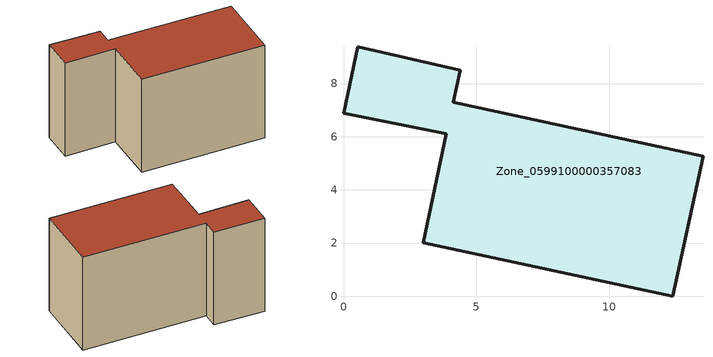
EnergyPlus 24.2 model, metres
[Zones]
Zone_0599100000357083
 floor ground (C_G): 3.87,6.11 0,6.89 0.54,9.39 4.4,8.5 4.13,7.3 13.52,5.26 12.39,0 2.99,2.02 z0
 wall outside (C_F): 4.4,8.5 0.54,9.39 0,6.89 3.87,6.11 2.99,2.02 12.39,0 13.52,5.26 4.13,7.3 4.4,8.5 z0:7.88
 roof outside (C_R): 13.52,5.26 4.13,7.3 4.4,8.5 0.54,9.39 0,6.89 3.87,6.11 2.99,2.02 12.39,0 z7.88
[BUILDING]
Pand.0599100000357083: North Axis=0; Terrain=City; Loads Convergence Tolerance Value=0.04; Temperature Convergence Tolerance Value=0.4; Solar Distribution=FullExterior; Maximum Number of Warmup Days=25; Minimum Number of Warmup Days=1
[Site:Location]
Rotterdam.The.Hague.AP_ZH_NLD Design_Conditions: Latitude=51.96; Longitude=4.45; Time Zone=1; Elevation=-4.5
[SITE:GROUNDTEMPERATURE:BUILDINGSURFACE]
18, 18, 18, 18, 18, 18, 18, 18, 18, 18, 18, 18
[MATERIAL] Thermal Absorptance=0.9; Solar Absorptance=0.7; Visible Absorptance=0.7
Name | Roughness | Thickness | Conductivity | Density | Specific Heat
G.TI.1992-2005 | MediumSmooth | 0.15 | 0.06 | 540 | 1210
F.TI.1992-2005 | Rough | 0.3 | 0.12 | 1920 | 840
R.TI.1992-2005 | MediumRough | 0.2 | 0.08 | 1500 | 1000
[CONSTRUCTION]
C_G: G.TI.1992-2005
C_F: F.TI.1992-2005
C_R: R.TI.1992-2005
[ZONE]
Zone_0599100000357083: Type=1; Multiplier=1; Ceiling Height=Autocalculate; Volume=Autocalculate; Floor Area=autocalculate; Part of Total Floor Area=Yes
[ZONEINFILTRATION:DESIGNFLOWRATE]
Infil_Zone_0599100000357083: Zone or ZoneList or Space or SpaceList=Zone_0599100000357083; Schedule=AlwaysOn; Design Flow Rate Calculation Method=Flow/Area; Flow Rate per Floor Area=0.0015; Constant Term Coefficient=1; Temperature Term Coefficient=0; Velocity Term Coefficient=0; Velocity Squared Term Coefficient=0
[HVACTEMPLATE:ZONE:IDEALLOADSAIRSYSTEM]
Zone_0599100000357083: Maximum Heating Supply Air Temperature=50; Minimum Cooling Supply Air Temperature=13; Maximum Heating Supply Air Humidity Ratio=0.0156; Minimum Cooling Supply Air Humidity Ratio=0.0077; Heating Limit=NoLimit; Cooling Limit=NoLimit; Dehumidification Control Type=ConstantSensibleHeatRatio; Cooling Sensible Heat Ratio=0.7; Dehumidification Setpoint=60; Humidification Control Type=None; Humidification Setpoint=30; Outdoor Air Method=None; Outdoor Air Flow Rate per Person=0.00944; Outdoor Air Flow Rate per Zone Floor Area=0; Outdoor Air Flow Rate per Zone=0; Demand Controlled Ventilation Type=None; Outdoor Air Economizer Type=NoEconomizer; Heat Recovery Type=None; Sensible Heat Recovery Effectiveness=0.7; Latent Heat Recovery Effectiveness=0.65
[ZONECONTROL:THERMOSTAT]
ThermostatControl_Zone_0599100000357083: Zone or ZoneList=Zone_0599100000357083; Control Type Schedule=DualSetpointControlType; Control 1=Thermostat_Zone_0599100000357083; Temperature Difference Between Cutout And Setpoint=0
[THERMOSTATSETPOINT:DUALSETPOINT]
Thermostat_Zone_0599100000357083: Heating Setpoint Temperature Schedule=HeatingSetpoint_Zone_0599100000357083; Cooling Setpoint Temperature Schedule=CoolingSetpoint_Zone_0599100000357083
[SCHEDULE:COMPACT]
HeatingSetpoint_Zone_0599100000357083: Through: 12/31, For: AllDays, Until: 24:00, 21
CoolingSetpoint_Zone_0599100000357083: Through: 12/31, For: AllDays, Until: 24:00, 24
DualSetpointControlType: Through: 12/31, For: AllDays, Until: 24:00, 4
AlwaysOn: Through: 12/31, For: AllDays, Until: 24:00, 1
